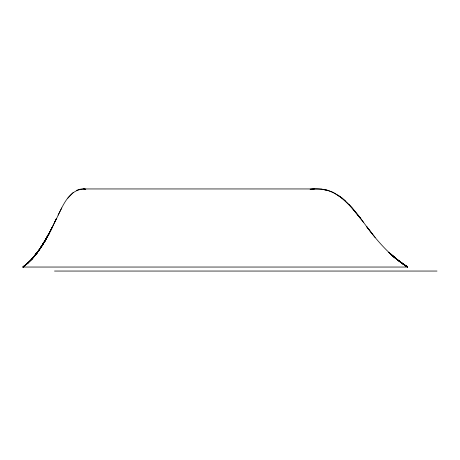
<?xml version="1.0" encoding="UTF-8"?>
<svg xmlns="http://www.w3.org/2000/svg" width="460" height="460" viewBox="0 0 460 460"><rect width="100%" height="100%" fill="white"/><g stroke="black" fill="none" stroke-linecap="round" stroke-linejoin="round"><path stroke-width="0.69" d="M54.539 222.49C61.531 209.915 66.752 190.049 83.772 188.951M314.042 188.951C338.439 186.996 353.705 208.955 366.43 226.297C377.907 241.88 391.029 256.657 407.543 267.041L23.023 267.041C38.893 254.892 47.943 236.423 56.304 218.77C49.634 233.168 42.331 247.543 31.636 259.428L37.525 252.281L42.55 244.984L34.552 256.03M25.507 265.092L23 267.041L31.872 259.428L28.296 262.545C39.014 252.448 46.287 239.39 52.71 226.297M58.075 215.107L61.761 207.949M48.984 233.737L39.934 248.802L44.821 241.236L39.934 248.802L46.92 237.486L52.745 226.297M39.934 248.802L44.775 241.236L50.91 229.983M46.926 237.486L48.955 233.737L44.787 241.236L48.978 233.737L44.764 241.236L48.961 233.737M40.032 248.802L31.562 259.428L37.582 252.281M34.419 256.03L37.53 252.281L31.476 259.428L37.542 252.281L28.491 262.545L23.034 267.041L28.439 262.545M67.867 198.128L73.335 192.372M23.029 267.041L25.467 265.092M76.607 190.331L80.023 189.215L83.766 188.951L314.151 188.951L310.086 189.29L314.128 188.951M321.322 189.215L314.099 188.951M54.516 271.049L437 271.049M327.635 190.331L333.172 192.372L342.022 198.128L337.847 195.086M407.566 267.041L401.022 262.545L392.823 256.03L400.988 262.545L407.572 267.041L400.988 262.545L392.828 256.03M404.564 265.092L401.016 262.545L407.566 267.041L396.922 259.428L388.734 252.281L396.911 259.428L407.548 267.041L396.922 259.428L388.74 252.281L396.911 259.428L392.834 256.03M345.552 201.164L342.01 198.128L352.118 207.949L363.607 222.49M348.939 204.499L360.835 218.77L358.018 215.107M372.117 233.737L366.43 226.297L375.147 237.486M34.667 256.03L31.418 259.428L34.667 256.03M25.363 265.092L23.161 267.041L28.365 262.545L23.115 267.041L28.405 262.545L23.115 267.041L25.369 265.092M85.732 189.261L83.754 188.951L85.738 189.261M327.658 190.331L321.304 189.215L327.641 190.331"/></g></svg>
